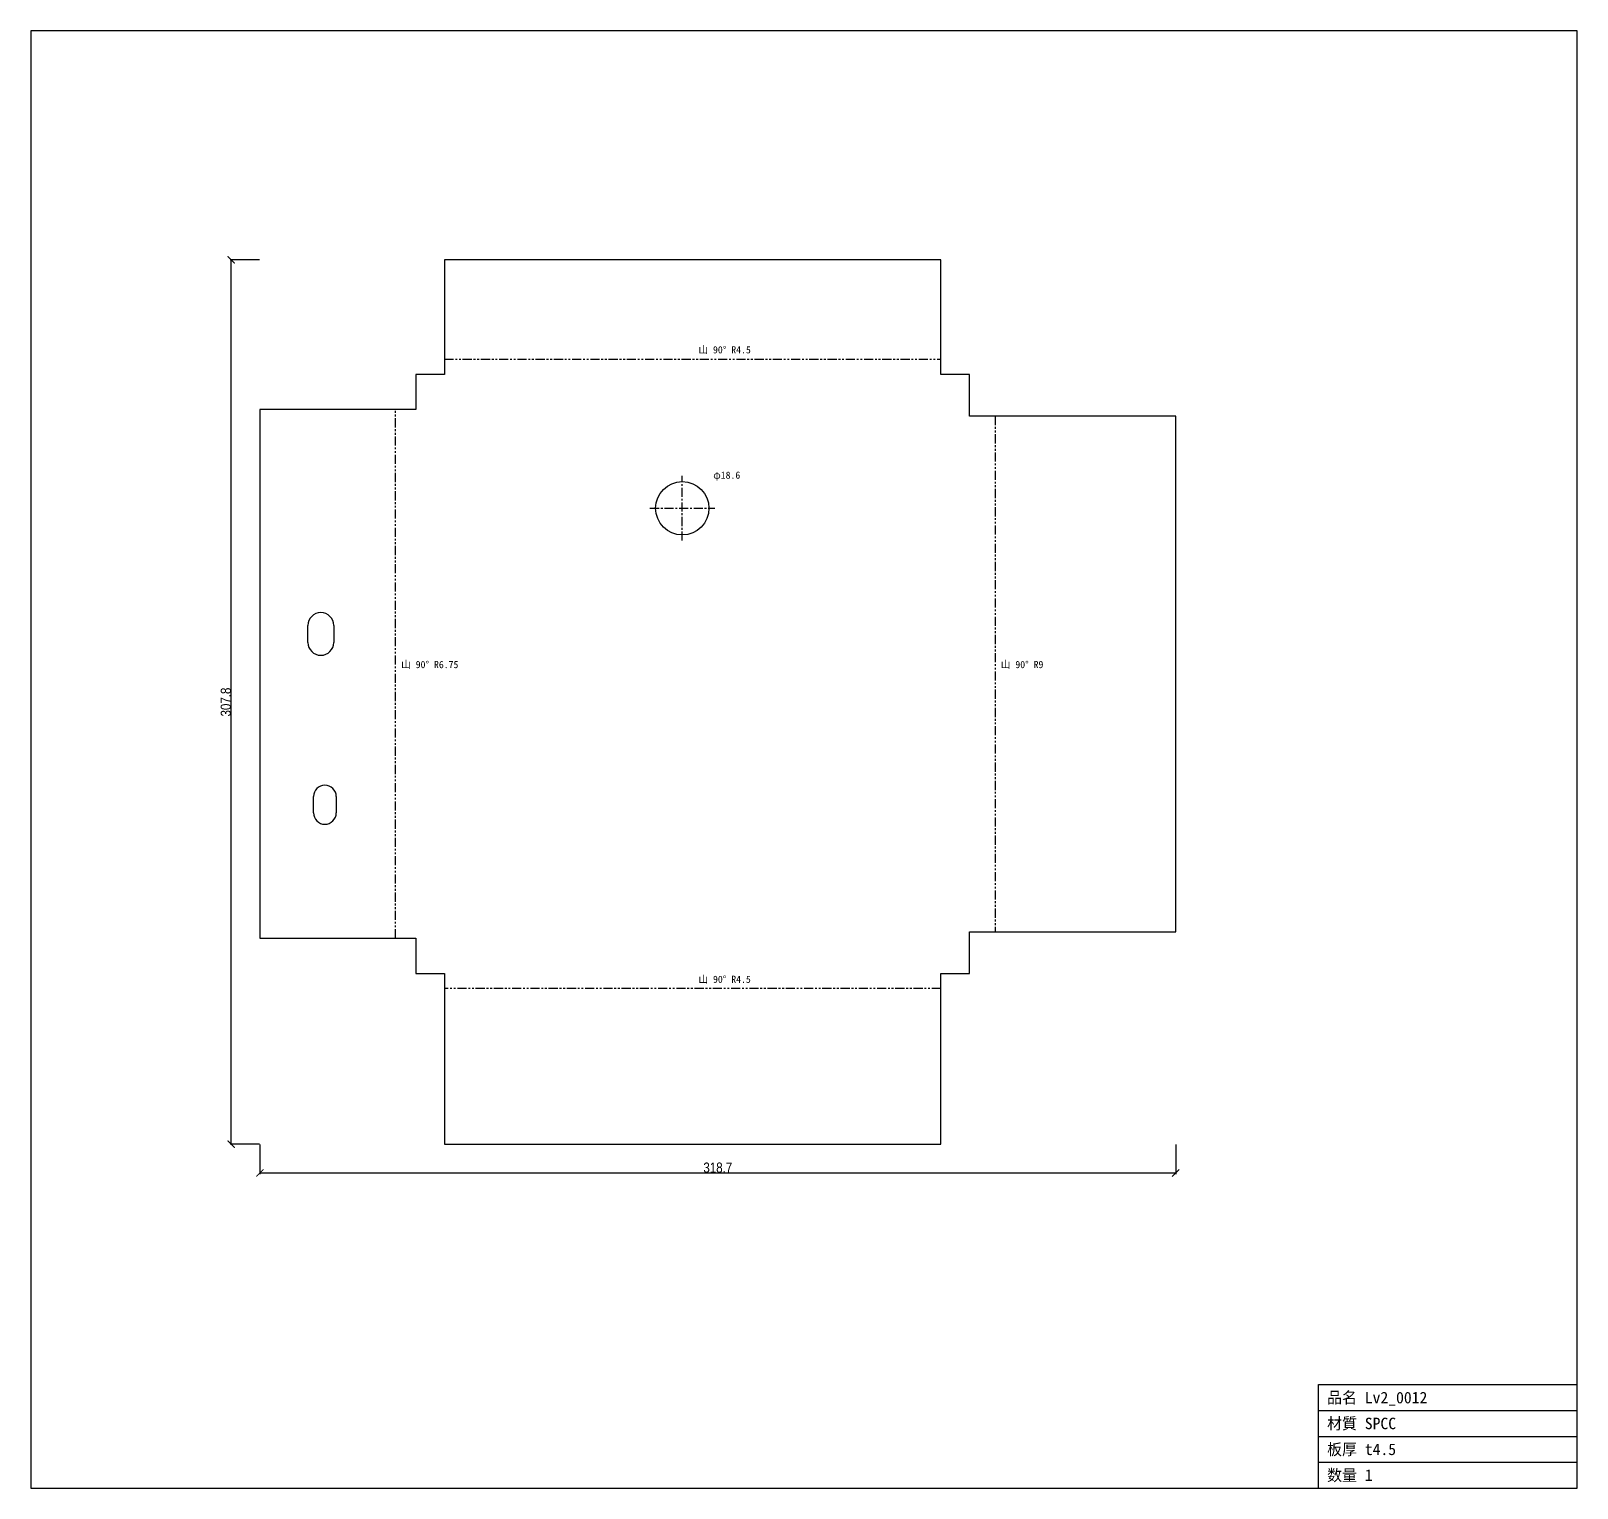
# Model space of a CAD drawing. Header units: millimetres. Extents: x -134 to 404, y -179 to 328.
import ezdxf

# ---------------------------------------------------------------- set-up
doc = ezdxf.new("R2010")
doc.units = ezdxf.units.MM
doc.linetypes.add('CENTER', pattern=[5.08, 3.175, -0.635, 0.635, -0.635])
doc.linetypes.add('PHANTOM', pattern=[6.35, 3.175, -0.635, 0.635, -0.635, 0.635, -0.635])
for name, color, linetype in [('BEND', 7, 'Continuous'), ('CENTER', 7, 'Continuous'), ('CUT', 7, 'Continuous'), ('DIM', 7, 'Continuous'), ('FRAME', 7, 'Continuous'), ('TEXT', 7, 'Continuous')]:
    doc.layers.add(name, color=color, linetype=linetype)
doc.styles.add('OpenSansCondensed-Light', font='OpenSansCondensed-Light.ttf')
doc.dimstyles.new('EZDXF', dxfattribs={"dimtxt": 0.25, "dimasz": 0.175, "dimexe": 0.375, "dimexo": 0.125, "dimgap": 0.1, "dimtad": 1, "dimlfac": 100, "dimzin": 12, "dimdsep": 46, "dimtxsty": 'OpenSansCondensed-Light', "dimblk": 'ARCHTICK', "dimcen": 2.5, "dimazin": 3, "dimtfac": 0.5, "dimtmove": 2, "dimatfit": 3})

# ---------------------------------------------------------------- blocks, each defined once
blk = doc.blocks.new('_ARCHTICK')
at = {"color": 0, "linetype": 'BYBLOCK', "const_width": 0.15}
blk.add_lwpolyline([(-0.5, -0.5), (0.5, 0.5)], dxfattribs=at)

msp = doc.modelspace()

# ---------------------------------------------------------------- linework, layer by layer
at = {"layer": 'BEND', "color": 3, "linetype": 'PHANTOM'}
for p, q in [((10, 213.81), (182.8, 213.81)), ((-7.07, 12.25), (-7.07, 196.26)), ((201.63, 194.01), (201.63, 14.5)), ((182.8, -5.3), (10, -5.3))]:
    msp.add_line(p, q, dxfattribs=at)
at = {"layer": 'CENTER', "color": 1, "linetype": 'CENTER'}
for p, q in [((92.8, 150.62), (92.8, 173.18)), ((81.52, 161.9), (104.08, 161.9))]:
    msp.add_line(p, q, dxfattribs=at)
at = {"layer": 'CUT'}
for p, q in [((182.8, 248.36), (10, 248.36)), ((10, 248.36), (10, 208.51)), ((182.8, 208.51), (182.8, 248.36)), ((10, 208.51), (0, 208.51)), ((0, 208.51), (0, 196.26)), ((192.8, 208.51), (182.8, 208.51)), ((192.8, 194.01), (192.8, 208.51)), ((0, 196.26), (-54.22, 196.26)), ((-54.22, 196.26), (-54.22, 12.25)), ((264.52, 194.01), (192.8, 194.01)), ((264.52, 14.5), (264.52, 194.01)), ((-37.49, 115.19), (-37.49, 121.09)), ((-28.53, 121.09), (-28.53, 115.19)), ((-35.54, 55.87), (-35.54, 61.55)), ((-27.65, 61.55), (-27.65, 55.87)), ((-54.22, 12.25), (0, 12.25)), ((0, 12.25), (0, 0)), ((192.8, 0), (192.8, 14.5)), ((192.8, 14.5), (264.52, 14.5)), ((0, 0), (10, 0)), ((10, 0), (10, -59.46)), ((182.8, -59.46), (182.8, 0)), ((182.8, 0), (192.8, 0)), ((10, -59.46), (182.8, -59.46))]:
    msp.add_line(p, q, dxfattribs=at)
msp.add_circle((92.8, 161.9), 9.28, dxfattribs=at)
for centre, radius, start, end in [((-33.01, 121.09), 4.48, 0, 180), ((-33.01, 115.19), 4.48, 180, 0), ((-31.59, 61.55), 3.95, 0, 180), ((-31.59, 55.87), 3.95, 180, 0)]:
    msp.add_arc(centre, radius, start, end, dxfattribs=at)
at = {"layer": 'FRAME'}
for p, q in [((404.2, 328.04), (-133.91, 328.04)), ((-133.91, 328.04), (-133.91, -179.14)), ((404.2, -179.14), (404.2, 328.04)), ((314.2, -179.14), (314.2, -143.14)), ((314.2, -143.14), (404.2, -143.14)), ((314.2, -152.14), (404.2, -152.14)), ((314.2, -161.14), (404.2, -161.14)), ((314.2, -170.14), (404.2, -170.14)), ((-133.91, -179.14), (404.2, -179.14))]:
    msp.add_line(p, q, dxfattribs=at)

# ---------------------------------------------------------------- texts
at = {"layer": 'TEXT'}
for s, height, p in [('山 90° R4.5', 2.5, (98.4, 215.81)), ('φ18.6', 2.5, (103.58, 172.18)), ('山 90° R6.75', 2.5, (-5.07, 106.25)), ('山 90° R9', 2.5, (203.63, 106.25)), ('山 90° R4.5', 2.5, (98.4, -3.3)), ('品名 Lv2_0012', 4, (317.2, -149.64)), ('材質 SPCC', 4, (317.2, -158.64)), ('板厚 t4.5', 4, (317.2, -167.64)), ('数量 1', 4, (317.2, -176.64))]:
    msp.add_text(s, height=height, dxfattribs=at).set_placement(p)

# ---------------------------------------------------------------- dimensions: what is measured, and where the dimension line sits
at = {"layer": 'DIM'}
msp.add_linear_dim(base=(-64.22, -59.46), p1=(-54.22, -59.46), p2=(-54.22, 248.36), angle=90, dimstyle='EZDXF', override={"dimtxt": 3.5, "dimasz": 2.5, "dimdec": 1, "dimlfac": 1}, dxfattribs=at).render()
msp.add_linear_dim(base=(-54.22, -69.46), p1=(-54.22, -59.46), p2=(264.52, -59.46), dimstyle='EZDXF', override={"dimtxt": 3.5, "dimasz": 2.5, "dimdec": 1, "dimlfac": 1}, dxfattribs=at).render()

doc.saveas('drawing.dxf')
